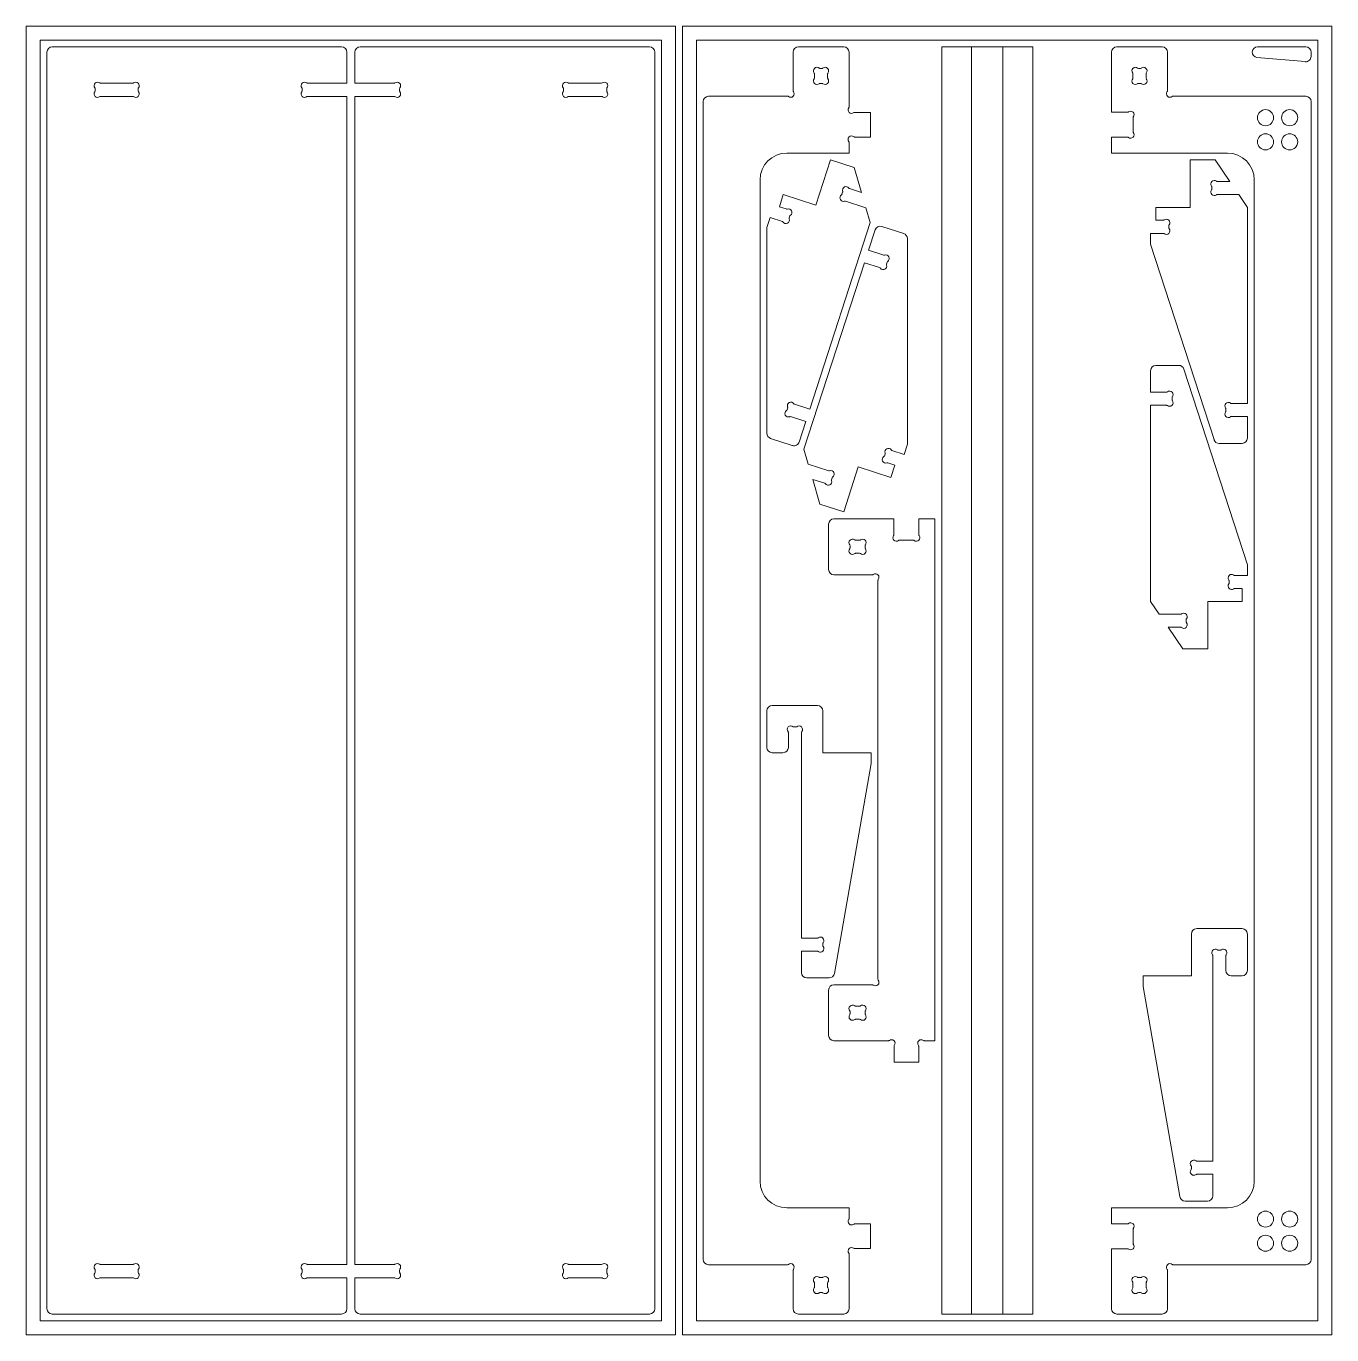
# Model space of a CAD drawing. Header units: millimetres. Extents: x 252 to 2692, y 303 to 2793.
# Drawn here: x 252 to 1469, y 303 to 1523 of the extents above; entities that cross this region are included whole.
import ezdxf

# ---------------------------------------------------------------- set-up
doc = ezdxf.new("R2010")
doc.units = ezdxf.units.MM

msp = doc.modelspace()

# ---------------------------------------------------------------- linework, layer by layer
at = {"color": 7, "linetype": 'Continuous', "lineweight": 15}
for p, q in [((251.9, 1523.4), (251.9, 303.4)), ((857.1, 1523.4), (251.9, 1523.4)), ((857.1, 303.4), (857.1, 1523.4)), ((863.5, 1523.4), (863.5, 303.4)), ((1468.7, 1523.4), (863.5, 1523.4)), ((1468.7, 303.4), (1468.7, 1523.4)), ((844.1, 1510.4), (264.9, 1510.4)), ((264.9, 1510.4), (264.9, 316.4)), ((276.2, 1504.1), (545.8, 1504.1)), ((832.8, 1504.1), (563.2, 1504.1)), ((844.1, 316.4), (844.1, 1510.4)), ((1455.7, 1510.4), (876.5, 1510.4)), ((876.5, 1510.4), (876.5, 316.4)), ((971.6, 1504.1), (1013.8, 1504.1)), ((1105.1, 1504.1), (1105.1, 322.8)), ((1133, 1504.1), (1105.1, 1504.1)), ((1133, 322.8), (1133, 1504.1)), ((1162.2, 1504.1), (1133, 1504.1)), ((1162.2, 1504.1), (1162.2, 322.8)), ((1190.2, 1504.1), (1162.2, 1504.1)), ((1190.2, 322.8), (1190.2, 1504.1)), ((1310.6, 1504.1), (1268.4, 1504.1)), ((1444.4, 1504.1), (1399.4, 1504.1)), ((1455.7, 316.4), (1455.7, 1510.4)), ((271.2, 1499.1), (271.2, 327.8)), ((550.8, 1499.1), (550.8, 1470.2)), ((558.2, 1499.1), (558.2, 1470.2)), ((837.8, 1499.1), (837.8, 327.8)), ((966.6, 1463.2), (966.6, 1499.1)), ((1018.8, 1499.1), (1018.8, 1448.2)), ((1263.4, 1499.1), (1263.4, 1443.2)), ((1315.6, 1463.2), (1315.6, 1499.1)), ((1398.9, 1494.3), (1443.9, 1490.4)), ((1449.4, 1495.3), (1449.4, 1499.1)), ((986.6, 1475.2), (986.6, 1479)), ((991.7, 1484.1), (993.7, 1484.1)), ((998.8, 1479), (998.8, 1475.2)), ((1283.4, 1479), (1283.4, 1475.2)), ((1290.5, 1484.1), (1288.4, 1484.1)), ((1295.6, 1475.2), (1295.6, 1479)), ((316.1, 1463.1), (316.1, 1465.1)), ((321.2, 1470.2), (351.2, 1470.2)), ((356.3, 1465.1), (356.3, 1463.1)), ((509.1, 1465.1), (509.1, 1463.1)), ((550.8, 1470.2), (514.2, 1470.2)), ((558.2, 1470.2), (594.8, 1470.2)), ((599.9, 1465.1), (599.9, 1463.1)), ((752.7, 1465.1), (752.7, 1463.1)), ((787.8, 1470.2), (757.8, 1470.2)), ((792.9, 1463.1), (792.9, 1465.1)), ((993.7, 1470.1), (991.7, 1470.1)), ((1288.4, 1470.1), (1290.5, 1470.1)), ((351.2, 1458), (321.2, 1458)), ((514.2, 1458), (550.8, 1458)), ((550.8, 368.9), (550.8, 1458)), ((594.8, 1458), (558.2, 1458)), ((558.2, 368.9), (558.2, 1458)), ((757.8, 1458), (787.8, 1458)), ((882.8, 1453.1), (882.8, 373.8)), ((887.8, 1458.1), (961.5, 1458.1)), ((1444.4, 1458.1), (1320.6, 1458.1)), ((1449.4, 373.8), (1449.4, 1453.1)), ((1023.9, 1443.1), (1038.8, 1443.1)), ((1038.8, 1443.1), (1038.8, 1420.1)), ((1263.4, 1443.2), (1278.4, 1443.2)), ((1283.5, 1438.1), (1283.5, 1425.1)), ((1038.8, 1420.1), (1023.9, 1420.1)), ((1263.4, 1420), (1263.4, 1405.1)), ((1278.4, 1420), (1263.4, 1420)), ((1018.8, 1405.1), (960.8, 1405.1)), ((1018.8, 1415), (1018.8, 1405.1)), ((1263.4, 1405.1), (1371.4, 1405.1)), ((987.9, 1356.7), (1001.5, 1398.7)), ((1001.5, 1398.7), (1023.6, 1391.6)), ((1023.6, 1391.6), (1030.4, 1368.4)), ((1336.8, 1354.5), (1336.8, 1398.7)), ((1336.8, 1398.7), (1360, 1398.7)), ((1360, 1398.7), (1373.6, 1378.7)), ((935.8, 446.8), (935.8, 1380.1)), ((1373.6, 1378.7), (1361.9, 1378.7)), ((1396.4, 1380.1), (1396.4, 446.8)), ((953.8, 1355.1), (957.5, 1366.6)), ((957.5, 1366.6), (987.9, 1356.7)), ((1012.8, 1368.7), (1012.2, 1366.8)), ((1030.4, 1368.4), (1019.2, 1372)), ((1356.8, 1373.6), (1356.8, 1371.6)), ((1361.9, 1366.5), (1381.9, 1366.5)), ((1381.9, 1366.5), (1390, 1354.5)), ((960.3, 1353), (953.8, 1355.1)), ((1015.5, 1360.4), (1034.5, 1354.2)), ((1304.8, 1342.5), (1304.8, 1354.5)), ((1304.8, 1354.5), (1336.8, 1354.5)), ((1390, 1354.5), (1390, 1171.7)), ((942.2, 1335.6), (945.3, 1345.1)), ((945.3, 1345.1), (956.6, 1341.4)), ((963, 1344.7), (963.6, 1346.6)), ((1034.5, 1354.2), (1038.5, 1340.3)), ((1311.7, 1342.5), (1304.8, 1342.5)), ((942.2, 1143.9), (942.2, 1335.6)), ((1038.5, 1340.3), (982.2, 1166.4)), ((1036.9, 1314.5), (1043, 1333.6)), ((1049.3, 1336.8), (1069.7, 1330.2)), ((1299.8, 1320.3), (1299.8, 1330.3)), ((1299.8, 1330.3), (1311.7, 1330.3)), ((1316.8, 1335.4), (1316.8, 1337.4)), ((1073.1, 1325.4), (1073.1, 1133.7)), ((1358.9, 1138), (1299.8, 1320.3)), ((1051.1, 1309.9), (1036.9, 1314.5)), ((976.7, 1129), (1033.1, 1302.9)), ((1033.1, 1302.9), (1047.3, 1298.3)), ((1053.7, 1301.6), (1054.3, 1303.5)), ((1299.8, 1182.2), (1299.8, 1202.2)), ((1304.8, 1207.2), (1326.1, 1207.2)), ((1330.9, 1203.7), (1390, 1021.4)), ((1314.7, 1182.2), (1299.8, 1182.2)), ((1319.8, 1175.1), (1319.8, 1177.1)), ((1390, 1171.7), (1375.1, 1171.7)), ((961.6, 1167.7), (961, 1165.8)), ((964.2, 1159.4), (978.4, 1154.8)), ((982.2, 1166.4), (968, 1171)), ((1299.8, 1170), (1314.7, 1170)), ((1299.8, 987.2), (1299.8, 1170)), ((1370, 1166.6), (1370, 1164.6)), ((1375.1, 1159.5), (1390, 1159.5)), ((1390, 1159.5), (1390, 1139.5)), ((978.4, 1154.8), (972.2, 1135.7)), ((965.9, 1132.5), (945.6, 1139.1)), ((980.8, 1115.1), (976.7, 1129)), ((1052.3, 1124.6), (1051.7, 1122.7)), ((1070, 1124.2), (1058.7, 1127.9)), ((1073.1, 1133.7), (1070, 1124.2)), ((1385, 1134.5), (1363.6, 1134.5)), ((999.8, 1108.9), (980.8, 1115.1)), ((1027.4, 1112.6), (1013.8, 1070.6)), ((1057.8, 1102.8), (1027.4, 1112.6)), ((1054.9, 1116.3), (1061.5, 1114.2)), ((1061.5, 1114.2), (1057.8, 1102.8)), ((991.7, 1077.7), (984.9, 1100.9)), ((984.9, 1100.9), (996.1, 1097.3)), ((1002.5, 1100.6), (1003.1, 1102.5)), ((1013.8, 1070.6), (991.7, 1077.7)), ((1004.7, 1064.2), (1060.6, 1064.2)), ((1060.6, 1064.2), (1060.6, 1049.3)), ((1083.8, 1049.3), (1083.8, 1064.2)), ((1083.8, 1064.2), (1098.7, 1064.2)), ((1098.7, 1064.2), (1098.7, 577.6)), ((999.7, 1017), (999.7, 1059.2)), ((1019.7, 1037.1), (1019.7, 1039.1)), ((1024.8, 1044.2), (1028.6, 1044.2)), ((1033.7, 1039.1), (1033.7, 1037.1)), ((1065.7, 1044.2), (1078.7, 1044.2)), ((1028.6, 1032), (1024.8, 1032)), ((1390, 1021.4), (1390, 1011.4)), ((1040.6, 1012), (1004.7, 1012)), ((1045.7, 634.9), (1045.7, 1006.9)), ((1373, 1006.3), (1373, 1004.3)), ((1390, 1011.4), (1378.1, 1011.4)), ((1378.1, 999.2), (1385, 999.2)), ((1385, 999.2), (1385, 987.2)), ((1307.9, 975.2), (1299.8, 987.2)), ((1385, 987.2), (1353, 987.2)), ((1353, 987.2), (1353, 943)), ((1327.9, 975.2), (1307.9, 975.2)), ((1333, 968.1), (1333, 970.1)), ((1329.8, 943), (1316.2, 963)), ((1316.2, 963), (1327.9, 963)), ((1353, 943), (1329.8, 943)), ((942.2, 885.1), (942.2, 851.1)), ((989.4, 890.1), (947.2, 890.1)), ((994.4, 846.1), (994.4, 885.1)), ((967.3, 870.1), (969.3, 870.1)), ((962.2, 851.1), (962.2, 865)), ((974.4, 865), (974.4, 673.3)), ((947.2, 846.1), (957.2, 846.1)), ((1039.4, 846.1), (994.4, 846.1)), ((1039.4, 836.1), (1039.4, 846.1)), ((1005.1, 640.3), (1039.4, 836.1)), ((974.4, 673.3), (989.3, 673.3)), ((1337.8, 638.1), (1337.8, 677.1)), ((1342.8, 682.1), (1385, 682.1)), ((1390, 677.1), (1390, 643.1)), ((989.3, 661.1), (974.4, 661.1)), ((974.4, 661.1), (974.4, 641.1)), ((994.4, 668.2), (994.4, 666.2)), ((1364.9, 662.1), (1362.9, 662.1)), ((1357.8, 657), (1357.8, 465.3)), ((1370, 643.1), (1370, 657)), ((979.4, 636.1), (1000.2, 636.1)), ((1292.8, 628.1), (1292.8, 638.1)), ((1292.8, 638.1), (1337.8, 638.1)), ((1385, 638.1), (1375, 638.1)), ((999.7, 582.6), (999.7, 624.8)), ((1004.7, 629.8), (1040.6, 629.8)), ((1327.1, 432.3), (1292.8, 628.1)), ((1019.7, 602.7), (1019.7, 604.7)), ((1024.8, 609.8), (1028.6, 609.8)), ((1033.7, 604.7), (1033.7, 602.7)), ((1028.6, 597.6), (1024.8, 597.6)), ((1055.6, 577.6), (1004.7, 577.6)), ((1098.7, 577.6), (1088.8, 577.6)), ((1060.7, 557.6), (1060.7, 572.5)), ((1083.7, 572.5), (1083.7, 557.6)), ((1083.7, 557.6), (1060.7, 557.6)), ((1357.8, 465.3), (1342.9, 465.3)), ((1337.8, 460.2), (1337.8, 458.2)), ((1342.9, 453.1), (1357.8, 453.1)), ((1357.8, 453.1), (1357.8, 433.1)), ((1352.8, 428.1), (1332, 428.1)), ((1018.8, 421.8), (960.8, 421.8)), ((1018.8, 411.9), (1018.8, 421.8)), ((1263.4, 406.9), (1263.4, 421.8)), ((1263.4, 421.8), (1371.4, 421.8)), ((1038.8, 406.8), (1023.9, 406.8)), ((1038.8, 383.8), (1038.8, 406.8)), ((1278.4, 406.9), (1263.4, 406.9)), ((1283.5, 388.8), (1283.5, 401.8)), ((1018.8, 327.8), (1018.8, 378.7)), ((1023.9, 383.8), (1038.8, 383.8)), ((1263.4, 327.8), (1263.4, 383.7)), ((1263.4, 383.7), (1278.4, 383.7)), ((351.2, 368.9), (321.2, 368.9)), ((514.2, 368.9), (550.8, 368.9)), ((594.8, 368.9), (558.2, 368.9)), ((757.8, 368.9), (787.8, 368.9)), ((887.8, 368.8), (961.5, 368.8)), ((1444.4, 368.8), (1320.6, 368.8)), ((316.1, 363.8), (316.1, 361.8)), ((321.2, 356.7), (351.2, 356.7)), ((356.3, 361.8), (356.3, 363.8)), ((509.1, 361.8), (509.1, 363.8)), ((550.8, 356.7), (514.2, 356.7)), ((550.8, 327.8), (550.8, 356.7)), ((558.2, 356.7), (594.8, 356.7)), ((558.2, 327.8), (558.2, 356.7)), ((599.9, 361.8), (599.9, 363.8)), ((752.7, 361.8), (752.7, 363.8)), ((787.8, 356.7), (757.8, 356.7)), ((792.9, 363.8), (792.9, 361.8)), ((966.6, 363.7), (966.6, 327.8)), ((993.7, 356.8), (991.7, 356.8)), ((1288.4, 356.8), (1290.5, 356.8)), ((1315.6, 363.7), (1315.6, 327.8)), ((986.6, 351.7), (986.6, 347.9)), ((991.7, 342.8), (993.7, 342.8)), ((998.8, 347.9), (998.8, 351.7)), ((1283.4, 347.9), (1283.4, 351.7)), ((1290.5, 342.8), (1288.4, 342.8)), ((1295.6, 351.7), (1295.6, 347.9)), ((276.2, 322.8), (545.8, 322.8)), ((832.8, 322.8), (563.2, 322.8)), ((971.6, 322.8), (1013.8, 322.8)), ((1105.1, 322.8), (1133, 322.8)), ((1133, 322.8), (1162.2, 322.8)), ((1162.2, 322.8), (1190.2, 322.8)), ((1310.6, 322.8), (1268.4, 322.8)), ((264.9, 316.4), (844.1, 316.4)), ((876.5, 316.4), (1455.7, 316.4)), ((251.9, 303.4), (857.1, 303.4)), ((863.5, 303.4), (1468.7, 303.4))]:
    msp.add_line(p, q, dxfattribs=at)
for centre in [(1406.9, 1438.1), (1429.4, 1438.1), (1406.9, 1415.6), (1429.4, 1415.6), (1406.9, 411.3), (1429.4, 411.3), (1406.9, 388.8), (1429.4, 388.8)]:
    msp.add_circle(centre, 7.5, dxfattribs=at)
for centre, radius, start, end in [((276.2, 1499.1), 5, 90, 180), ((545.8, 1499.1), 5, 0, 90), ((563.2, 1499.1), 5, 90, 180), ((832.8, 1499.1), 5, 0, 90), ((971.6, 1499.1), 5, 90, 180), ((1013.8, 1499.1), 5, 0, 90), ((1268.4, 1499.1), 5, 90, 180), ((1310.6, 1499.1), 5, 0, 90), ((1399.4, 1499.2), 4.9, 90, 265), ((1444.4, 1499.1), 5, 0, 90), ((1444.4, 1495.3), 5, 265, 0), ((988.9, 1481.8), 3.28, 51.7806, 218.2194), ((985.4, 1479), 1.2, 0, 38.2194), ((991.7, 1485.3), 1.2, 231.7806, 270), ((993.7, 1485.3), 1.2, 270, 308.2194), ((996.5, 1481.8), 3.28, 321.7806, 128.2194), ((1000, 1479), 1.2, 141.7806, 180), ((1285.7, 1481.8), 3.27, 51.7806, 218.2194), ((1282.2, 1479), 1.2, 0, 38.2194), ((1288.4, 1485.3), 1.2, 231.7806, 270), ((1290.5, 1485.3), 1.2, 270, 308.2194), ((1293.2, 1481.8), 3.28, 321.7806, 128.2194), ((1296.8, 1479), 1.2, 141.7806, 180), ((318.4, 1467.9), 3.28, 51.7806, 218.2194), ((314.9, 1465.1), 1.2, 0, 38.2194), ((321.2, 1471.4), 1.2, 231.7806, 270), ((351.2, 1471.4), 1.2, 270, 308.2194), ((354, 1467.9), 3.28, 321.7806, 128.2194), ((357.5, 1465.1), 1.2, 141.7806, 180), ((511.4, 1467.9), 3.28, 51.7806, 218.2194), ((507.9, 1465.1), 1.2, 0, 38.2194), ((514.2, 1471.4), 1.2, 231.7806, 270), ((594.8, 1471.4), 1.2, 270, 308.2194), ((597.6, 1467.9), 3.27, 321.7806, 128.2194), ((601.1, 1465.1), 1.2, 141.7806, 180), ((755, 1467.9), 3.28, 51.7806, 218.2194), ((751.5, 1465.1), 1.2, 0, 38.2194), ((757.8, 1471.4), 1.2, 231.7806, 270), ((787.8, 1471.4), 1.2, 270, 308.2194), ((790.6, 1467.9), 3.28, 321.7806, 128.2194), ((794.1, 1465.1), 1.2, 141.7806, 180), ((988.9, 1472.4), 3.28, 141.7806, 308.2194), ((985.4, 1475.2), 1.2, 321.7806, 0), ((991.7, 1468.9), 1.2, 90, 128.2194), ((993.7, 1468.9), 1.2, 51.7806, 90), ((996.5, 1472.4), 3.27, 231.7806, 38.2194), ((1000, 1475.2), 1.2, 180, 218.2194), ((1285.7, 1472.4), 3.28, 141.7806, 308.2194), ((1282.2, 1475.2), 1.2, 321.7806, 0), ((1288.4, 1468.9), 1.2, 90, 128.2194), ((1290.5, 1468.9), 1.2, 51.7806, 90), ((1293.2, 1472.4), 3.28, 231.7806, 38.2194), ((1296.8, 1475.2), 1.2, 180, 218.2194), ((318.4, 1460.3), 3.28, 141.7806, 308.2194), ((314.9, 1463.1), 1.2, 321.7806, 0), ((321.2, 1456.8), 1.2, 90, 128.2194), ((351.2, 1456.8), 1.2, 51.7806, 90), ((354, 1460.3), 3.28, 231.7806, 38.2194), ((357.5, 1463.1), 1.2, 180, 218.2194), ((511.4, 1460.3), 3.28, 141.7806, 308.2194), ((507.9, 1463.1), 1.2, 321.7806, 0), ((514.2, 1456.8), 1.2, 90, 128.2194), ((594.8, 1456.8), 1.2, 51.7806, 90), ((597.6, 1460.3), 3.27, 231.7806, 38.2194), ((601.1, 1463.1), 1.2, 180, 218.2194), ((755, 1460.3), 3.28, 141.7806, 308.2194), ((751.5, 1463.1), 1.2, 321.7806, 0), ((757.8, 1456.8), 1.2, 90, 128.2194), ((787.8, 1456.8), 1.2, 51.7806, 90), ((790.6, 1460.3), 3.28, 231.7806, 38.2194), ((794.1, 1463.1), 1.2, 180, 218.2194), ((887.8, 1453.1), 5, 90, 180), ((961.5, 1456.9), 1.2, 51.7806, 90), ((964.3, 1460.4), 3.28, 231.7806, 38.2194), ((967.8, 1463.2), 1.2, 180, 218.2194), ((1317.9, 1460.4), 3.28, 141.7806, 308.2194), ((1314.4, 1463.2), 1.2, 321.7806, 0), ((1320.6, 1456.9), 1.2, 90, 128.2194), ((1444.4, 1453.1), 5, 0, 90), ((1021.1, 1445.4), 3.27, 141.7806, 308.2194), ((1017.6, 1448.2), 1.2, 321.7806, 0), ((1023.9, 1441.9), 1.2, 90, 128.2194), ((1278.4, 1444.4), 1.2, 270, 308.2194), ((1281.1, 1440.9), 3.27, 321.7806, 128.2194), ((1284.7, 1438.1), 1.2, 141.7806, 180), ((1021.1, 1417.8), 3.28, 51.7806, 218.2194), ((1017.6, 1415), 1.2, 0, 38.2194), ((1023.9, 1421.3), 1.2, 231.7806, 270), ((1278.4, 1418.8), 1.2, 51.7806, 90), ((1281.1, 1422.3), 3.28, 231.7806, 38.2194), ((1284.7, 1425.1), 1.2, 180, 218.2194), ((960.8, 1380.1), 25, 90, 180), ((1371.4, 1380.1), 25, 0, 90), ((1359.1, 1376.4), 3.27, 51.7806, 218.2194), ((1361.9, 1379.9), 1.2, 231.7806, 270), ((1011.1, 1367.1), 1.2, 303.82, 342.0393), ((1015.9, 1370.6), 3.28, 33.82, 200.2587), ((1011.7, 1369.1), 1.2, 342.0393, 20.2587), ((1019.6, 1373.1), 1.2, 213.82, 252.0393), ((1359.1, 1368.8), 3.27, 141.7806, 308.2194), ((1355.6, 1373.6), 1.2, 0, 38.2194), ((1355.6, 1371.6), 1.2, 321.7806, 0), ((1361.9, 1365.3), 1.2, 90, 128.2194), ((1013.6, 1363.4), 3.28, 123.82, 290.2587), ((1015.1, 1359.2), 1.2, 72.0393, 110.2587), ((959.9, 1342.7), 3.27, 213.82, 20.2587), ((960.7, 1354.1), 1.2, 252.0393, 290.2587), ((962.3, 1349.9), 3.28, 303.82, 110.2587), ((964.1, 1344.3), 1.2, 162.0393, 200.2587), ((964.8, 1346.2), 1.2, 123.82, 162.0393), ((1311.7, 1343.7), 1.2, 270, 308.2194), ((1314.5, 1340.2), 3.27, 321.7806, 128.2194), ((956.2, 1340.3), 1.2, 33.82, 72.0393), ((1047.8, 1332), 5, 72.0393, 162.0393), ((1068.1, 1325.4), 5, 0, 72.0393), ((1311.7, 1329.1), 1.2, 51.7806, 90), ((1314.5, 1332.6), 3.27, 231.7806, 38.2194), ((1318, 1337.4), 1.2, 141.7806, 180), ((1318, 1335.4), 1.2, 180, 218.2194), ((1051.4, 1311.1), 1.2, 252.0393, 290.2587), ((1053, 1306.9), 3.27, 303.82, 110.2587), ((1046.9, 1297.2), 1.2, 33.82, 72.0393), ((1050.7, 1299.7), 3.27, 213.82, 20.2587), ((1054.8, 1301.2), 1.2, 162.0393, 200.2587), ((1055.5, 1303.2), 1.2, 123.82, 162.0393), ((1304.8, 1202.2), 5, 90, 180), ((1326.1, 1202.2), 5, 17.9607, 90), ((964.6, 1169.6), 3.27, 33.82, 200.2587), ((968.4, 1172.1), 1.2, 213.82, 252.0393), ((1314.7, 1183.4), 1.2, 270, 308.2194), ((1317.5, 1179.9), 3.28, 321.7806, 128.2194), ((1317.5, 1172.3), 3.27, 231.7806, 38.2194), ((1321, 1177.1), 1.2, 141.7806, 180), ((1321, 1175.1), 1.2, 180, 218.2194), ((1372.3, 1169.4), 3.28, 51.7806, 218.2194), ((1375.1, 1172.9), 1.2, 231.7806, 270), ((962.3, 1162.4), 3.28, 123.82, 290.2587), ((959.8, 1166.1), 1.2, 303.82, 342.0393), ((960.4, 1168.1), 1.2, 342.0393, 20.2587), ((963.9, 1158.2), 1.2, 72.0393, 110.2587), ((1314.7, 1168.8), 1.2, 51.7806, 90), ((1372.3, 1161.8), 3.28, 141.7806, 308.2194), ((1368.8, 1166.6), 1.2, 0, 38.2194), ((1368.8, 1164.6), 1.2, 321.7806, 0), ((1375.1, 1158.3), 1.2, 90, 128.2194), ((947.2, 1143.9), 5, 180, 252.0393), ((967.5, 1137.3), 5, 252.0393, 342.0393), ((1363.6, 1139.5), 5, 197.9607, 270), ((1385, 1139.5), 5, 270, 0), ((1050.5, 1123.1), 1.2, 303.82, 342.0393), ((1055.4, 1126.6), 3.28, 33.82, 200.2587), ((1051.2, 1125), 1.2, 342.0393, 20.2587), ((1059.1, 1129), 1.2, 213.82, 252.0393), ((1053, 1119.4), 3.28, 123.82, 290.2587), ((1054.6, 1115.2), 1.2, 72.0393, 110.2587), ((999.4, 1098.7), 3.28, 213.82, 20.2587), ((1000.2, 1110.1), 1.2, 252.0393, 290.2587), ((1001.7, 1105.9), 3.28, 303.82, 110.2587), ((1003.6, 1100.2), 1.2, 162.0393, 200.2587), ((1004.2, 1102.2), 1.2, 123.82, 162.0393), ((995.7, 1096.2), 1.2, 33.82, 72.0393), ((1004.7, 1059.2), 5, 90, 180), ((1059.4, 1049.3), 1.2, 321.7806, 0), ((1085, 1049.3), 1.2, 180, 218.2194), ((1022, 1041.9), 3.28, 51.7806, 218.2194), ((1018.5, 1039.1), 1.2, 0, 38.2194), ((1018.5, 1037.1), 1.2, 321.7806, 0), ((1024.8, 1045.4), 1.2, 231.7806, 270), ((1028.6, 1045.4), 1.2, 270, 308.2194), ((1031.4, 1041.9), 3.27, 321.7806, 128.2194), ((1034.9, 1039.1), 1.2, 141.7806, 180), ((1034.9, 1037.1), 1.2, 180, 218.2194), ((1062.9, 1046.5), 3.27, 141.7806, 308.2194), ((1065.7, 1043), 1.2, 90, 128.2194), ((1078.7, 1043), 1.2, 51.7806, 90), ((1081.5, 1046.5), 3.27, 231.7806, 38.2194), ((1022, 1034.3), 3.28, 141.7806, 308.2194), ((1024.8, 1030.8), 1.2, 90, 128.2194), ((1028.6, 1030.8), 1.2, 51.7806, 90), ((1031.4, 1034.3), 3.27, 231.7806, 38.2194), ((1004.7, 1017), 5, 180, 270), ((1043.4, 1009.7), 3.27, 321.7806, 128.2194), ((1040.6, 1013.2), 1.2, 270, 308.2194), ((1046.9, 1006.9), 1.2, 141.7806, 180), ((1375.3, 1009.1), 3.28, 51.7806, 218.2194), ((1375.3, 1001.5), 3.28, 141.7806, 308.2194), ((1371.8, 1006.3), 1.2, 0, 38.2194), ((1371.8, 1004.3), 1.2, 321.7806, 0), ((1378.1, 1012.6), 1.2, 231.7806, 270), ((1378.1, 998), 1.2, 90, 128.2194), ((1330.7, 972.9), 3.27, 321.7806, 128.2194), ((1327.9, 976.4), 1.2, 270, 308.2194), ((1330.7, 965.3), 3.27, 231.7806, 38.2194), ((1334.2, 970.1), 1.2, 141.7806, 180), ((1334.2, 968.1), 1.2, 180, 218.2194), ((1327.9, 961.8), 1.2, 51.7806, 90), ((947.2, 885.1), 5, 90, 180), ((989.4, 885.1), 5, 0, 90), ((964.5, 867.8), 3.28, 51.7806, 218.2194), ((967.3, 871.3), 1.2, 231.7806, 270), ((969.3, 871.3), 1.2, 270, 308.2194), ((972.1, 867.8), 3.28, 321.7806, 128.2194), ((961, 865), 1.2, 0, 38.2194), ((975.6, 865), 1.2, 141.7806, 180), ((947.2, 851.1), 5, 180, 270), ((957.2, 851.1), 5, 270, 0), ((989.3, 674.5), 1.2, 270, 308.2194), ((992.1, 671), 3.28, 321.7806, 128.2194), ((1342.8, 677.1), 5, 90, 180), ((1385, 677.1), 5, 0, 90), ((989.3, 659.9), 1.2, 51.7806, 90), ((992.1, 663.4), 3.28, 231.7806, 38.2194), ((995.6, 668.2), 1.2, 141.7806, 180), ((995.6, 666.2), 1.2, 180, 218.2194), ((1360.1, 659.8), 3.28, 51.7806, 218.2194), ((1362.9, 663.3), 1.2, 231.7806, 270), ((1364.9, 663.3), 1.2, 270, 308.2194), ((1367.7, 659.8), 3.27, 321.7806, 128.2194), ((1356.6, 657), 1.2, 0, 38.2194), ((1371.2, 657), 1.2, 141.7806, 180), ((979.4, 641.1), 5, 180, 270), ((1000.2, 641.1), 5, 270, 350.0738), ((1046.9, 634.9), 1.2, 180, 218.2194), ((1375, 643.1), 5, 180, 270), ((1385, 643.1), 5, 270, 0), ((1004.7, 624.8), 5, 90, 180), ((1040.6, 628.6), 1.2, 51.7806, 90), ((1043.4, 632.1), 3.28, 231.7806, 38.2194), ((1022, 607.5), 3.28, 51.7806, 218.2194), ((1024.8, 611), 1.2, 231.7806, 270), ((1028.6, 611), 1.2, 270, 308.2194), ((1031.4, 607.5), 3.28, 321.7806, 128.2194), ((1022, 599.9), 3.27, 141.7806, 308.2194), ((1018.5, 604.7), 1.2, 0, 38.2194), ((1018.5, 602.7), 1.2, 321.7806, 0), ((1031.4, 599.9), 3.27, 231.7806, 38.2194), ((1034.9, 604.7), 1.2, 141.7806, 180), ((1034.9, 602.7), 1.2, 180, 218.2194), ((1024.8, 596.4), 1.2, 90, 128.2194), ((1028.6, 596.4), 1.2, 51.7806, 90), ((1004.7, 582.6), 5, 180, 270), ((1055.6, 578.8), 1.2, 270, 308.2194), ((1058.4, 575.3), 3.27, 321.7806, 128.2194), ((1086, 575.3), 3.27, 51.7806, 218.2194), ((1088.8, 578.8), 1.2, 231.7806, 270), ((1061.9, 572.5), 1.2, 141.7806, 180), ((1082.5, 572.5), 1.2, 0, 38.2194), ((1340.1, 463), 3.28, 51.7806, 218.2194), ((1342.9, 466.5), 1.2, 231.7806, 270), ((1340.1, 455.4), 3.28, 141.7806, 308.2194), ((1336.6, 460.2), 1.2, 0, 38.2194), ((1336.6, 458.2), 1.2, 321.7806, 0), ((1342.9, 451.9), 1.2, 90, 128.2194), ((960.8, 446.8), 25, 180, 270), ((1371.4, 446.8), 25, 270, 0), ((1332, 433.1), 5, 189.9262, 270), ((1352.8, 433.1), 5, 270, 0), ((1021.1, 409.1), 3.27, 141.7806, 308.2194), ((1017.6, 411.9), 1.2, 321.7806, 0), ((1023.9, 405.6), 1.2, 90, 128.2194), ((1278.4, 408.1), 1.2, 270, 308.2194), ((1281.1, 404.6), 3.28, 321.7806, 128.2194), ((1284.7, 401.8), 1.2, 141.7806, 180), ((1021.1, 381.5), 3.27, 51.7806, 218.2194), ((1017.6, 378.7), 1.2, 0, 38.2194), ((1023.9, 385), 1.2, 231.7806, 270), ((1278.4, 382.5), 1.2, 51.7806, 90), ((1281.1, 386), 3.28, 231.7806, 38.2194), ((1284.7, 388.8), 1.2, 180, 218.2194), ((318.4, 366.6), 3.27, 51.7806, 218.2194), ((321.2, 370.1), 1.2, 231.7806, 270), ((351.2, 370.1), 1.2, 270, 308.2194), ((354, 366.6), 3.28, 321.7806, 128.2194), ((511.4, 366.6), 3.27, 51.7806, 218.2194), ((514.2, 370.1), 1.2, 231.7806, 270), ((594.8, 370.1), 1.2, 270, 308.2194), ((597.6, 366.6), 3.27, 321.7806, 128.2194), ((755, 366.6), 3.27, 51.7806, 218.2194), ((757.8, 370.1), 1.2, 231.7806, 270), ((787.8, 370.1), 1.2, 270, 308.2194), ((790.6, 366.6), 3.28, 321.7806, 128.2194), ((887.8, 373.8), 5, 180, 270), ((961.5, 370), 1.2, 270, 308.2194), ((964.3, 366.5), 3.28, 321.7806, 128.2194), ((1317.9, 366.5), 3.28, 51.7806, 218.2194), ((1320.6, 370), 1.2, 231.7806, 270), ((1444.4, 373.8), 5, 270, 0), ((318.4, 359), 3.27, 141.7806, 308.2194), ((314.9, 363.8), 1.2, 0, 38.2194), ((314.9, 361.8), 1.2, 321.7806, 0), ((321.2, 355.5), 1.2, 90, 128.2194), ((351.2, 355.5), 1.2, 51.7806, 90), ((354, 359), 3.28, 231.7806, 38.2194), ((357.5, 363.8), 1.2, 141.7806, 180), ((357.5, 361.8), 1.2, 180, 218.2194), ((511.4, 359), 3.27, 141.7806, 308.2194), ((507.9, 363.8), 1.2, 0, 38.2194), ((507.9, 361.8), 1.2, 321.7806, 0), ((514.2, 355.5), 1.2, 90, 128.2194), ((594.8, 355.5), 1.2, 51.7806, 90), ((597.6, 359), 3.27, 231.7806, 38.2194), ((601.1, 363.8), 1.2, 141.7806, 180), ((601.1, 361.8), 1.2, 180, 218.2194), ((755, 359), 3.28, 141.7806, 308.2194), ((751.5, 363.8), 1.2, 0, 38.2194), ((751.5, 361.8), 1.2, 321.7806, 0), ((757.8, 355.5), 1.2, 90, 128.2194), ((787.8, 355.5), 1.2, 51.7806, 90), ((790.6, 359), 3.28, 231.7806, 38.2194), ((794.1, 363.8), 1.2, 141.7806, 180), ((794.1, 361.8), 1.2, 180, 218.2194), ((967.8, 363.7), 1.2, 141.7806, 180), ((988.9, 354.5), 3.28, 51.7806, 218.2194), ((991.7, 358), 1.2, 231.7806, 270), ((993.7, 358), 1.2, 270, 308.2194), ((996.5, 354.5), 3.27, 321.7806, 128.2194), ((1285.7, 354.5), 3.28, 51.7806, 218.2194), ((1288.4, 358), 1.2, 231.7806, 270), ((1290.5, 358), 1.2, 270, 308.2194), ((1293.2, 354.5), 3.28, 321.7806, 128.2194), ((1314.4, 363.7), 1.2, 0, 38.2194), ((988.9, 345.1), 3.28, 141.7806, 308.2194), ((985.4, 351.7), 1.2, 0, 38.2194), ((985.4, 347.9), 1.2, 321.7806, 0), ((991.7, 341.6), 1.2, 90, 128.2194), ((993.7, 341.6), 1.2, 51.7806, 90), ((996.5, 345.1), 3.27, 231.7806, 38.2194), ((1000, 351.7), 1.2, 141.7806, 180), ((1000, 347.9), 1.2, 180, 218.2194), ((1285.7, 345.1), 3.27, 141.7806, 308.2194), ((1282.2, 351.7), 1.2, 0, 38.2194), ((1282.2, 347.9), 1.2, 321.7806, 0), ((1288.4, 341.6), 1.2, 90, 128.2194), ((1290.5, 341.6), 1.2, 51.7806, 90), ((1293.2, 345.1), 3.28, 231.7806, 38.2194), ((1296.8, 351.7), 1.2, 141.7806, 180), ((1296.8, 347.9), 1.2, 180, 218.2194), ((276.2, 327.8), 5, 180, 270), ((545.8, 327.8), 5, 270, 0), ((563.2, 327.8), 5, 180, 270), ((832.8, 327.8), 5, 270, 0), ((971.6, 327.8), 5, 180, 270), ((1013.8, 327.8), 5, 270, 0), ((1268.4, 327.8), 5, 180, 270), ((1310.6, 327.8), 5, 270, 0)]:
    msp.add_arc(centre, radius, start, end, dxfattribs=at)

doc.saveas('drawing.dxf')
